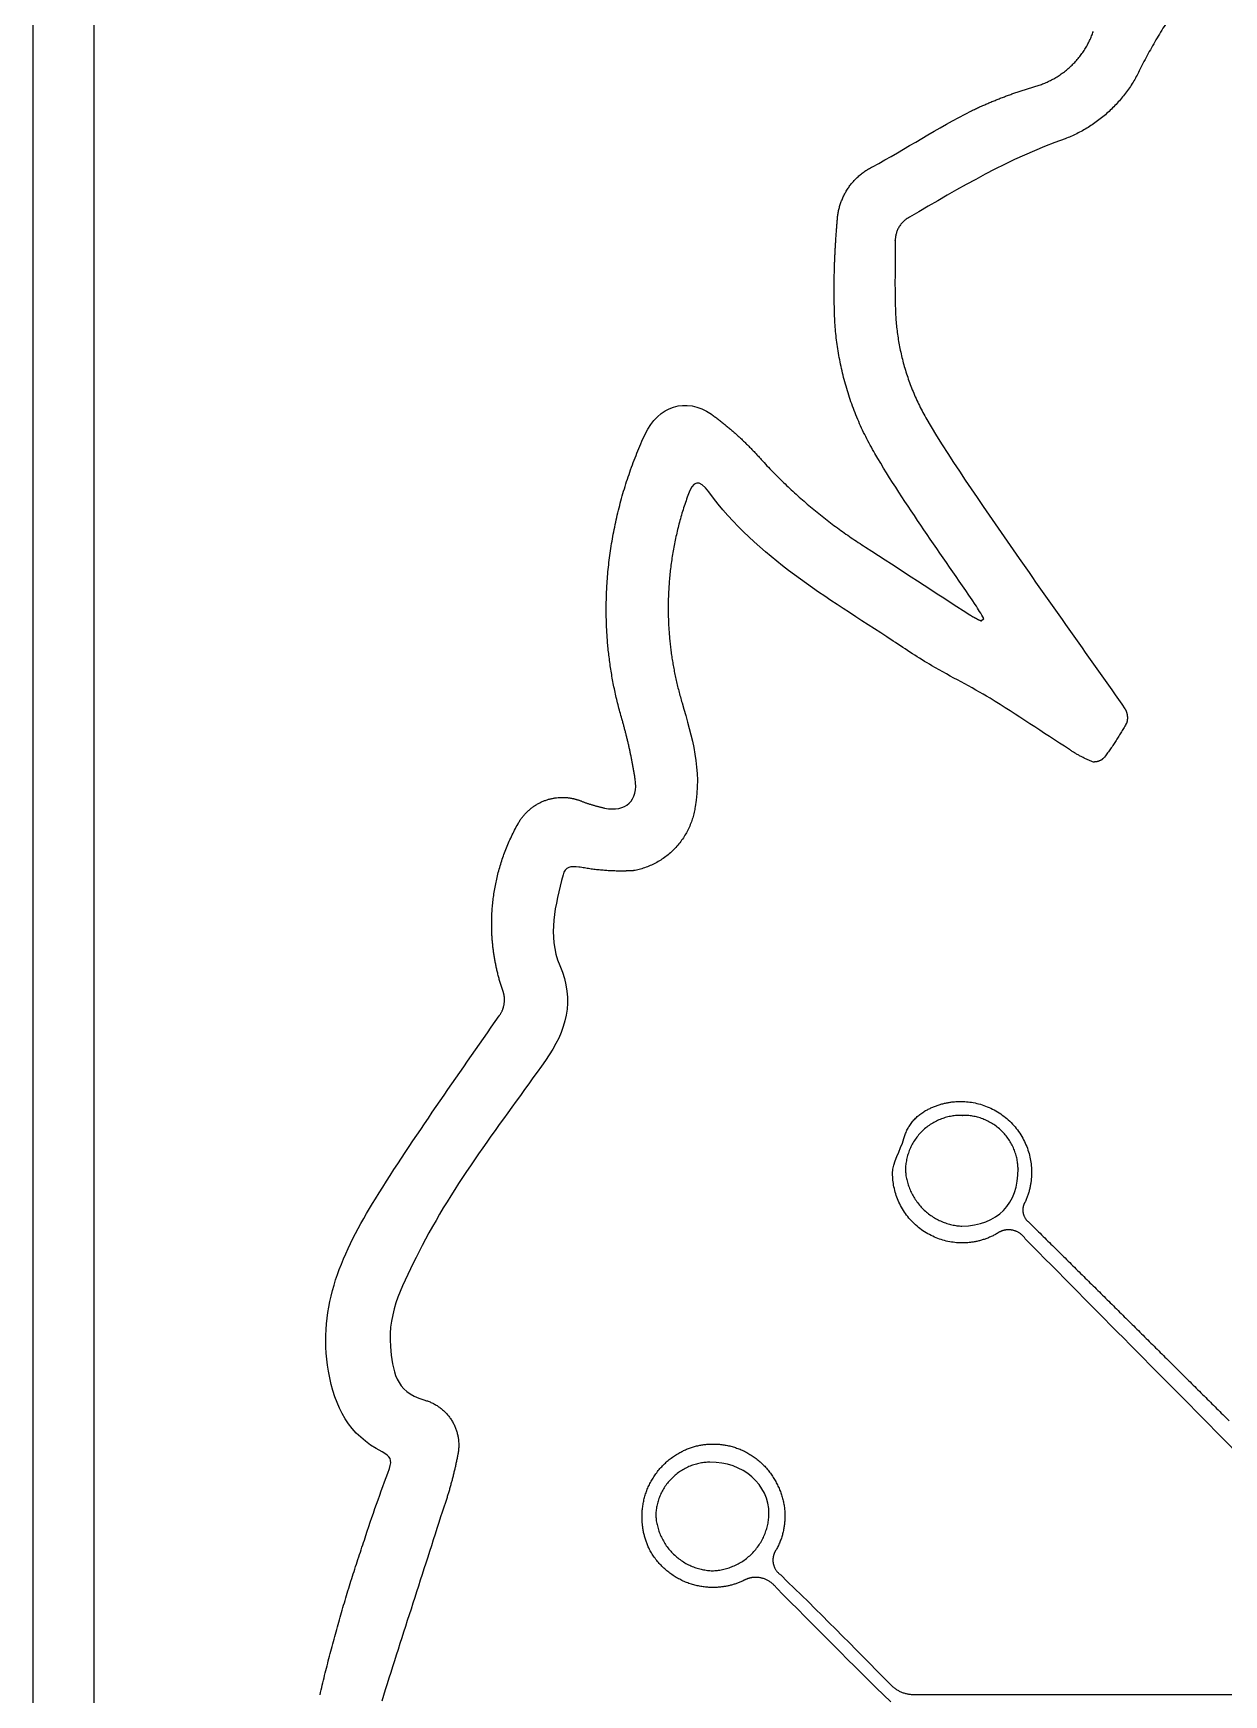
# Model space of a CAD drawing. Header units: millimetres. Extents: x -2315 to 326, y -226 to 400.
# Drawn here: x -2161.7 to -2152.87, y 13.17 to 25.48 of the extents above; entities that cross this region are included whole.
import ezdxf

# ---------------------------------------------------------------- set-up
doc = ezdxf.new("R2010")
doc.units = ezdxf.units.MM
doc.layers.add('Layer 03', color=5, linetype='Continuous', true_color=0x0000ff)

msp = doc.modelspace()

# ---------------------------------------------------------------- linework, layer by layer
at = {"layer": 'Layer 03'}
for p, q in [((-2161.249, 29.024), (-2161.249, 1.198)), ((-2161.249, 29.024), (-2161.249, 1.198)), ((-2154.673, 21.123), (-2154.653, 21.14)), ((-2154.673, 21.123), (-2154.653, 21.14)), ((-2154.399, 17.064), (-2154.399, 17.06)), ((-2154.399, 17.064), (-2154.399, 17.06))]:
    msp.add_line(p, q, dxfattribs=at)
for points, degree in [([(-2161.697, 0.72), (-2161.697, 14.958), (-2161.697, 29.196)], 2), ([(-2161.697, 0.72), (-2161.697, 14.958), (-2161.697, 29.196)], 2), ([(-2155.479, 24.487), (-2155.228, 24.621), (-2154.996, 24.775), (-2154.745, 24.902)], 3), ([(-2155.479, 24.487), (-2155.228, 24.621), (-2154.996, 24.775), (-2154.745, 24.902)], 3), ([(-2154.051, 24.694), (-2154.463, 24.552), (-2154.831, 24.331), (-2155.204, 24.113)], 3), ([(-2154.051, 24.694), (-2154.463, 24.552), (-2154.831, 24.331), (-2155.204, 24.113)], 3), ([(-2155.309, 23.935), (-2155.309, 23.779), (-2155.314, 23.623), (-2155.309, 23.466)], 3), ([(-2155.309, 23.935), (-2155.309, 23.779), (-2155.314, 23.623), (-2155.309, 23.466)], 3), ([(-2157.163, 22.505), (-2157.065, 22.714), (-2156.862, 22.785), (-2156.672, 22.654)], 3), ([(-2157.163, 22.505), (-2157.065, 22.714), (-2156.862, 22.785), (-2156.672, 22.654)], 3), ([(-2155.083, 22.628), (-2154.872, 22.269), (-2154.628, 21.928), (-2154.39, 21.585)], 3), ([(-2155.083, 22.628), (-2154.872, 22.269), (-2154.628, 21.928), (-2154.39, 21.585)], 3), ([(-2154.716, 21.243), (-2154.967, 21.616), (-2155.233, 21.977), (-2155.46, 22.362)], 3), ([(-2154.716, 21.243), (-2154.967, 21.616), (-2155.233, 21.977), (-2155.46, 22.362)], 3), ([(-2156.691, 22.078), (-2156.762, 22.176), (-2156.808, 22.162), (-2156.846, 22.052)], 3), ([(-2156.691, 22.078), (-2156.762, 22.176), (-2156.808, 22.162), (-2156.846, 22.052)], 3), ([(-2155.325, 20.973), (-2155.815, 21.298), (-2156.331, 21.589), (-2156.691, 22.078)], 3), ([(-2155.325, 20.973), (-2155.815, 21.298), (-2156.331, 21.589), (-2156.691, 22.078)], 3), ([(-2155.531, 21.67), (-2155.271, 21.502), (-2155.015, 21.335), (-2154.757, 21.167)], 3), ([(-2155.531, 21.67), (-2155.271, 21.502), (-2155.015, 21.335), (-2154.757, 21.167)], 3), ([(-2154.39, 21.585), (-2154.133, 21.211), (-2153.866, 20.844), (-2153.607, 20.471)], 3), ([(-2154.39, 21.585), (-2154.133, 21.211), (-2153.866, 20.844), (-2153.607, 20.471)], 3), ([(-2154.653, 21.14), (-2154.674, 21.175), (-2154.693, 21.21), (-2154.716, 21.243)], 3), ([(-2154.653, 21.14), (-2154.674, 21.175), (-2154.693, 21.21), (-2154.716, 21.243)], 3), ([(-2155.037, 20.79), (-2155.136, 20.847), (-2155.23, 20.911), (-2155.325, 20.973)], 3), ([(-2155.037, 20.79), (-2155.136, 20.847), (-2155.23, 20.911), (-2155.325, 20.973)], 3), ([(-2154.606, 20.549), (-2154.746, 20.633), (-2154.895, 20.707), (-2155.037, 20.79)], 3), ([(-2154.606, 20.549), (-2154.746, 20.633), (-2154.895, 20.707), (-2155.037, 20.79)], 3), ([(-2156.889, 20.515), (-2156.815, 20.263), (-2156.742, 20.012), (-2156.792, 19.745)], 3), ([(-2156.889, 20.515), (-2156.815, 20.263), (-2156.742, 20.012), (-2156.792, 19.745)], 3), ([(-2154.019, 20.17), (-2154.215, 20.295), (-2154.408, 20.427), (-2154.606, 20.549)], 3), ([(-2154.019, 20.17), (-2154.215, 20.295), (-2154.408, 20.427), (-2154.606, 20.549)], 3), ([(-2157.463, 19.736), (-2157.306, 19.703), (-2157.211, 19.792), (-2157.237, 19.952)], 3), ([(-2157.463, 19.736), (-2157.306, 19.703), (-2157.211, 19.792), (-2157.237, 19.952)], 3), ([(-2157.771, 19.241), (-2157.827, 19.019), (-2157.89, 18.791), (-2157.795, 18.57)], 3), ([(-2157.771, 19.241), (-2157.827, 19.019), (-2157.89, 18.791), (-2157.795, 18.57)], 3), ([(-2157.653, 19.299), (-2157.712, 19.307), (-2157.756, 19.299), (-2157.771, 19.241)], 3), ([(-2157.653, 19.299), (-2157.712, 19.307), (-2157.756, 19.299), (-2157.771, 19.241)], 3), ([(-2157.795, 18.57), (-2157.682, 18.306), (-2157.745, 18.087), (-2157.901, 17.866)], 3), ([(-2157.795, 18.57), (-2157.682, 18.306), (-2157.745, 18.087), (-2157.901, 17.866)], 3), ([(-2159.161, 16.841), (-2158.873, 17.304), (-2158.554, 17.747), (-2158.245, 18.196)], 3), ([(-2159.161, 16.841), (-2158.873, 17.304), (-2158.554, 17.747), (-2158.245, 18.196)], 3), ([(-2157.901, 17.866), (-2158.229, 17.403), (-2158.583, 16.957), (-2158.839, 16.446)], 3), ([(-2157.901, 17.866), (-2158.229, 17.403), (-2158.583, 16.957), (-2158.839, 16.446)], 3), ([(-2155.329, 17.028), (-2155.329, 17.112), (-2155.273, 17.196), (-2155.245, 17.287)], 3), ([(-2155.329, 17.028), (-2155.329, 17.112), (-2155.273, 17.196), (-2155.245, 17.287)], 3), ([(-2154.815, 16.638), (-2154.551, 16.645), (-2154.397, 16.801), (-2154.399, 17.064)], 3), ([(-2154.815, 16.638), (-2154.551, 16.645), (-2154.397, 16.801), (-2154.399, 17.064)], 3), ([(-2159.509, 15.563), (-2159.593, 16.05), (-2159.4, 16.455), (-2159.161, 16.841)], 3), ([(-2159.509, 15.563), (-2159.593, 16.05), (-2159.4, 16.455), (-2159.161, 16.841)], 3), ([(-2154.317, 16.665), (-2153.576, 15.933), (-2152.835, 15.196)], 2), ([(-2154.317, 16.665), (-2153.576, 15.933), (-2152.835, 15.196)], 2), ([(-2152.79, 14.972), (-2153.307, 15.497), (-2153.828, 16.019), (-2154.346, 16.545)], 3), ([(-2152.79, 14.972), (-2153.307, 15.497), (-2153.828, 16.019), (-2154.346, 16.545)], 3), ([(-2158.839, 16.446), (-2158.95, 16.226), (-2159.073, 16.009), (-2159.05, 15.746)], 3), ([(-2158.839, 16.446), (-2158.95, 16.226), (-2159.073, 16.009), (-2159.05, 15.746)], 3), ([(-2159.05, 15.746), (-2159.035, 15.571), (-2159.014, 15.411), (-2158.803, 15.351)], 3), ([(-2159.05, 15.746), (-2159.035, 15.571), (-2159.014, 15.411), (-2158.803, 15.351)], 3), ([(-2159.112, 14.966), (-2159.356, 15.089), (-2159.463, 15.296), (-2159.509, 15.563)], 3), ([(-2159.112, 14.966), (-2159.356, 15.089), (-2159.463, 15.296), (-2159.509, 15.563)], 3), ([(-2159.058, 14.842), (-2159.035, 14.905), (-2159.05, 14.935), (-2159.112, 14.966)], 3), ([(-2159.058, 14.842), (-2159.035, 14.905), (-2159.05, 14.935), (-2159.112, 14.966)], 3), ([(-2159.243, 14.312), (-2159.188, 14.491), (-2159.121, 14.666), (-2159.058, 14.842)], 3), ([(-2159.243, 14.312), (-2159.188, 14.491), (-2159.121, 14.666), (-2159.058, 14.842)], 3), ([(-2156.245, 14.504), (-2156.245, 14.727), (-2156.437, 14.892), (-2156.683, 14.889)], 3), ([(-2156.245, 14.504), (-2156.245, 14.727), (-2156.437, 14.892), (-2156.683, 14.889)], 3), ([(-2158.679, 14.484), (-2158.823, 14.028), (-2158.973, 13.574), (-2159.115, 13.118)], 3), ([(-2158.679, 14.484), (-2158.823, 14.028), (-2158.973, 13.574), (-2159.115, 13.118)], 3), ([(-2156.158, 14.054), (-2155.884, 13.788), (-2155.615, 13.517), (-2155.347, 13.244)], 3), ([(-2156.158, 14.054), (-2155.884, 13.788), (-2155.615, 13.517), (-2155.347, 13.244)], 3), ([(-2155.343, 13.113), (-2155.628, 13.392), (-2155.909, 13.676), (-2156.19, 13.958)], 3), ([(-2155.343, 13.113), (-2155.628, 13.392), (-2155.909, 13.676), (-2156.19, 13.958)], 3), ([(-2155.161, 13.169), (-2151.902, 13.169), (-2148.643, 13.169)], 2), ([(-2155.161, 13.169), (-2151.902, 13.169), (-2148.643, 13.169)], 2)]:
    msp.add_open_spline(points, degree=degree, dxfattribs=at)
for points, weights in [([(-2152.883, 26.086), (-2153.255, 25.693), (-2153.496, 25.208)], [0.853715827946, 0.855478964185, 0.876379628418]), ([(-2152.883, 26.086), (-2153.255, 25.693), (-2153.496, 25.208)], [0.853715827946, 0.855478964185, 0.876379628418]), ([(-2154.251, 25.089), (-2153.946, 25.187), (-2153.841, 25.49)], [0.903364580166, 0.806217830141, 0.898536361339]), ([(-2154.251, 25.089), (-2153.946, 25.187), (-2153.841, 25.49)], [0.903364580166, 0.806217830141, 0.898536361339]), ([(-2153.496, 25.208), (-2153.671, 24.841), (-2154.051, 24.694)], [0.878904507963, 0.822342284375, 0.891979040129]), ([(-2153.496, 25.208), (-2153.671, 24.841), (-2154.051, 24.694)], [0.878904507963, 0.822342284375, 0.891979040129]), ([(-2154.745, 24.902), (-2154.506, 25.016), (-2154.251, 25.089)], [0.879103584236, 0.891599877777, 0.910207958746]), ([(-2154.745, 24.902), (-2154.506, 25.016), (-2154.251, 25.089)], [0.879103584236, 0.891599877777, 0.910207958746]), ([(-2155.739, 24.083), (-2155.727, 24.361), (-2155.479, 24.487)], [0.982179320521, 0.801291975713, 0.874787487691]), ([(-2155.739, 24.083), (-2155.727, 24.361), (-2155.479, 24.487)], [0.982179320521, 0.801291975713, 0.874787487691]), ([(-2155.46, 22.362), (-2155.74, 22.841), (-2155.759, 23.395)], [0.867633202503, 0.8967829751, 0.986282221675]), ([(-2155.46, 22.362), (-2155.74, 22.841), (-2155.759, 23.395)], [0.867633202503, 0.8967829751, 0.986282221675]), ([(-2155.309, 23.466), (-2155.304, 23.018), (-2155.083, 22.628)], [0.995761620256, 0.900574302474, 0.869100775996]), ([(-2155.309, 23.466), (-2155.304, 23.018), (-2155.083, 22.628)], [0.995761620256, 0.900574302474, 0.869100775996]), ([(-2156.672, 22.654), (-2156.469, 22.507), (-2156.303, 22.319)], [0.858801711711, 0.851499914677, 0.854356840543]), ([(-2156.672, 22.654), (-2156.469, 22.507), (-2156.303, 22.319)], [0.858801711711, 0.851499914677, 0.854356840543]), ([(-2157.446, 21.382), (-2157.41, 21.97), (-2157.163, 22.505)], [0.975973707471, 0.911312745288, 0.880804937884]), ([(-2157.446, 21.382), (-2157.41, 21.97), (-2157.163, 22.505)], [0.975973707471, 0.911312745288, 0.880804937884]), ([(-2156.303, 22.319), (-2155.96, 21.943), (-2155.531, 21.67)], [0.853988540809, 0.851442698874, 0.863791279433]), ([(-2156.303, 22.319), (-2155.96, 21.943), (-2155.531, 21.67)], [0.853988540809, 0.851442698874, 0.863791279433]), ([(-2154.757, 21.167), (-2154.716, 21.142), (-2154.673, 21.123)], [0.866027943847, 0.872088673751, 0.881093993831]), ([(-2154.757, 21.167), (-2154.716, 21.142), (-2154.673, 21.123)], [0.866027943847, 0.872088673751, 0.881093993831]), ([(-2153.607, 20.471), (-2153.589, 20.441), (-2153.589, 20.405)], [0.864961148693, 0.894426700891, 1]), ([(-2153.607, 20.471), (-2153.589, 20.441), (-2153.589, 20.405)], [0.864961148693, 0.894426700891, 1]), ([(-2157.237, 19.952), (-2157.271, 20.171), (-2157.331, 20.383)], [0.944054455689, 0.926318589749, 0.912058494402]), ([(-2157.237, 19.952), (-2157.271, 20.171), (-2157.331, 20.383)], [0.944054455689, 0.926318589749, 0.912058494402]), ([(-2153.595, 20.366), (-2153.667, 20.234), (-2153.758, 20.114)], [0.871286870408, 0.86195916098, 0.85753777361]), ([(-2153.595, 20.366), (-2153.667, 20.234), (-2153.758, 20.114)], [0.871286870408, 0.86195916098, 0.85753777361]), ([(-2153.589, 20.405), (-2153.589, 20.385), (-2153.595, 20.366)], [1, 0.937674123662, 0.90187337397]), ([(-2153.589, 20.405), (-2153.589, 20.385), (-2153.595, 20.366)], [1, 0.937674123662, 0.90187337397]), ([(-2153.841, 20.077), (-2153.936, 20.113), (-2154.019, 20.17)], [0.892640517958, 0.871134256681, 0.86146102856]), ([(-2153.841, 20.077), (-2153.936, 20.113), (-2154.019, 20.17)], [0.892640517958, 0.871134256681, 0.86146102856]), ([(-2157.625, 19.783), (-2157.545, 19.754), (-2157.463, 19.736)], [0.895045150429, 0.909173285785, 0.928112116311]), ([(-2157.625, 19.783), (-2157.545, 19.754), (-2157.463, 19.736)], [0.895045150429, 0.909173285785, 0.928112116311]), ([(-2156.792, 19.745), (-2156.85, 19.345), (-2157.248, 19.272)], [0.947600150091, 0.765425629169, 0.936134676488]), ([(-2156.792, 19.745), (-2156.85, 19.345), (-2157.248, 19.272)], [0.947600150091, 0.765425629169, 0.936134676488]), ([(-2158.205, 18.315), (-2158.205, 18.355), (-2158.22, 18.392)], [1, 0.923120069323, 0.88659971928]), ([(-2158.205, 18.315), (-2158.205, 18.355), (-2158.22, 18.392)], [1, 0.923120069323, 0.88659971928]), ([(-2158.245, 18.196), (-2158.205, 18.249), (-2158.205, 18.315)], [0.85780448757, 0.878504517591, 1]), ([(-2158.245, 18.196), (-2158.205, 18.249), (-2158.205, 18.315)], [0.85780448757, 0.878504517591, 1]), ([(-2155.245, 17.287), (-2155.209, 17.425), (-2155.084, 17.494)], [0.915528678117, 0.821476277078, 0.870155834125]), ([(-2155.245, 17.287), (-2155.209, 17.425), (-2155.084, 17.494)], [0.915528678117, 0.821476277078, 0.870155834125]), ([(-2154.826, 17.459), (-2155.233, 17.455), (-2155.234, 17.048)], [0.995832644535, 0.710024127203, 0.998343645522]), ([(-2154.826, 17.459), (-2155.233, 17.455), (-2155.234, 17.048)], [0.995832644535, 0.710024127203, 0.998343645522]), ([(-2155.234, 17.048), (-2155.205, 16.659), (-2154.815, 16.638)], [0.970638588018, 0.732453223058, 0.978806205634]), ([(-2155.234, 17.048), (-2155.205, 16.659), (-2154.815, 16.638)], [0.970638588018, 0.732453223058, 0.978806205634]), ([(-2154.299, 17.036), (-2154.299, 16.924), (-2154.344, 16.822)], [1, 0.919499522857, 0.883249485151]), ([(-2154.299, 17.036), (-2154.299, 16.924), (-2154.344, 16.822)], [1, 0.919499522857, 0.883249485151]), ([(-2158.803, 15.351), (-2158.544, 15.284), (-2158.544, 15.016)], [0.916570769298, 0.757487364106, 1]), ([(-2158.803, 15.351), (-2158.544, 15.284), (-2158.544, 15.016)], [0.916570769298, 0.757487364106, 1]), ([(-2158.551, 14.945), (-2158.597, 14.709), (-2158.679, 14.484)], [0.933133565725, 0.911674035067, 0.896001265437]), ([(-2158.551, 14.945), (-2158.597, 14.709), (-2158.679, 14.484)], [0.933133565725, 0.911674035067, 0.896001265437]), ([(-2158.544, 15.016), (-2158.544, 14.98), (-2158.551, 14.945)], [1, 0.958535647095, 0.928811358154]), ([(-2158.544, 15.016), (-2158.544, 14.98), (-2158.551, 14.945)], [1, 0.958535647095, 0.928811358154]), ([(-2156.683, 14.889), (-2157.076, 14.885), (-2157.084, 14.492)], [0.996659372033, 0.712588405109, 0.992409411373]), ([(-2156.683, 14.889), (-2157.076, 14.885), (-2157.084, 14.492)], [0.996659372033, 0.712588405109, 0.992409411373]), ([(-2156.2, 14.753), (-2156.127, 14.631), (-2156.127, 14.489)], [0.866768743905, 0.897545931832, 1]), ([(-2156.2, 14.753), (-2156.127, 14.631), (-2156.127, 14.489)], [0.866768743905, 0.897545931832, 1]), ([(-2157.084, 14.492), (-2157.057, 14.1), (-2156.665, 14.085)], [0.973449841087, 0.728448954056, 0.984092034372]), ([(-2157.084, 14.492), (-2157.057, 14.1), (-2156.665, 14.085)], [0.973449841087, 0.728448954056, 0.984092034372]), ([(-2156.665, 14.085), (-2156.258, 14.097), (-2156.245, 14.504)], [0.987695900896, 0.71941088029, 0.987695900896]), ([(-2156.665, 14.085), (-2156.258, 14.097), (-2156.245, 14.504)], [0.987695900896, 0.71941088029, 0.987695900896]), ([(-2156.127, 14.489), (-2156.127, 14.358), (-2156.19, 14.243)], [1, 0.904649443483, 0.871381093341]), ([(-2156.127, 14.489), (-2156.127, 14.358), (-2156.19, 14.243)], [1, 0.904649443483, 0.871381093341]), ([(-2159.572, 13.166), (-2159.437, 13.748), (-2159.243, 14.312)], [0.923262361008, 0.909921100858, 0.899133159476]), ([(-2159.572, 13.166), (-2159.437, 13.748), (-2159.243, 14.312)], [0.923262361008, 0.909921100858, 0.899133159476])]:
    msp.add_rational_spline(points, weights, degree=2, dxfattribs=at)
for points, weights, knots in [([(-2155.759, 23.395), (-2155.762, 23.484), (-2155.762, 23.573), (-2155.762, 23.828), (-2155.739, 24.083)], [0.987496695395, 0.993608889739, 1, 0.981788609793, 0.965841899763], [-3.1758684, -3.1758684, -3.1758684, -3.1415927, -3.1415927, -3.0439243, -3.0439243, -3.0439243]), ([(-2155.759, 23.395), (-2155.762, 23.484), (-2155.762, 23.573), (-2155.762, 23.828), (-2155.739, 24.083)], [0.987496695395, 0.993608889739, 1, 0.981788609793, 0.965841899763], [-3.1758684, -3.1758684, -3.1758684, -3.1415927, -3.1415927, -3.0439243, -3.0439243, -3.0439243]), ([(-2155.204, 24.113), (-2155.309, 24.06), (-2155.309, 23.942), (-2155.309, 23.938), (-2155.309, 23.935)], [0.874673567825, 0.79793883903, 1, 0.992588450772, 0.985551994298], [2.057932, 2.057932, 2.057932, 3.141593, 3.141593, 3.181341, 3.181341, 3.181341]), ([(-2155.204, 24.113), (-2155.309, 24.06), (-2155.309, 23.942), (-2155.309, 23.938), (-2155.309, 23.935)], [0.874673567825, 0.79793883903, 1, 0.992588450772, 0.985551994298], [2.057932, 2.057932, 2.057932, 3.141593, 3.141593, 3.181341, 3.181341, 3.181341]), ([(-2156.846, 22.052), (-2156.992, 21.648), (-2156.992, 21.217), (-2156.992, 20.859), (-2156.889, 20.515)], [0.89604604585, 0.932438783962, 1, 0.943029244169, 0.908221289055], [2.7792595, 2.7792595, 2.7792595, 3.1415927, 3.1415927, 3.4471288, 3.4471288, 3.4471288]), ([(-2156.846, 22.052), (-2156.992, 21.648), (-2156.992, 21.217), (-2156.992, 20.859), (-2156.889, 20.515)], [0.89604604585, 0.932438783962, 1, 0.943029244169, 0.908221289055], [2.7792595, 2.7792595, 2.7792595, 3.1415927, 3.1415927, 3.4471288, 3.4471288, 3.4471288]), ([(-2157.331, 20.383), (-2157.451, 20.785), (-2157.451, 21.204), (-2157.451, 21.293), (-2157.446, 21.382)], [0.907824068971, 0.942703583182, 1, 0.987212040168, 0.975540746112], [-3.4488753, -3.4488753, -3.4488753, -3.1415927, -3.1415927, -3.0730104, -3.0730104, -3.0730104]), ([(-2157.331, 20.383), (-2157.451, 20.785), (-2157.451, 21.204), (-2157.451, 21.293), (-2157.446, 21.382)], [0.907824068971, 0.942703583182, 1, 0.987212040168, 0.975540746112], [-3.4488753, -3.4488753, -3.4488753, -3.1415927, -3.1415927, -3.0730104, -3.0730104, -3.0730104]), ([(-2153.758, 20.114), (-2153.788, 20.077), (-2153.836, 20.077), (-2153.839, 20.077), (-2153.841, 20.077)], [0.855416036623, 0.837037392423, 1, 0.98980042316, 0.980311216933], [-5.586363, -5.586363, -5.586363, -4.712389, -4.712389, -4.6576883, -4.6576883, -4.6576883]), ([(-2153.758, 20.114), (-2153.788, 20.077), (-2153.836, 20.077), (-2153.839, 20.077), (-2153.841, 20.077)], [0.855416036623, 0.837037392423, 1, 0.98980042316, 0.980311216933], [-5.586363, -5.586363, -5.586363, -4.712389, -4.712389, -4.6576883, -4.6576883, -4.6576883]), ([(-2158.098, 19.631), (-2157.989, 19.815), (-2157.775, 19.815), (-2157.697, 19.815), (-2157.625, 19.783)], [0.867187832216, 0.808868742818, 1, 0.920238927485, 0.883919138551], [-2.59584, -2.59584, -2.59584, -1.570796, -1.570796, -1.143035, -1.143035, -1.143035]), ([(-2158.098, 19.631), (-2157.989, 19.815), (-2157.775, 19.815), (-2157.697, 19.815), (-2157.625, 19.783)], [0.867187832216, 0.808868742818, 1, 0.920238927485, 0.883919138551], [-2.59584, -2.59584, -2.59584, -1.570796, -1.570796, -1.143035, -1.143035, -1.143035]), ([(-2158.22, 18.392), (-2158.3, 18.627), (-2158.3, 18.876), (-2158.3, 19.28), (-2158.098, 19.631)], [0.900054297417, 0.93607550968, 1, 0.900078052972, 0.868333822986], [-3.4844219, -3.4844219, -3.4844219, -3.1415927, -3.1415927, -2.6057078, -2.6057078, -2.6057078]), ([(-2158.22, 18.392), (-2158.3, 18.627), (-2158.3, 18.876), (-2158.3, 19.28), (-2158.098, 19.631)], [0.900054297417, 0.93607550968, 1, 0.900078052972, 0.868333822986], [-3.4844219, -3.4844219, -3.4844219, -3.1415927, -3.1415927, -2.6057078, -2.6057078, -2.6057078]), ([(-2157.248, 19.272), (-2157.295, 19.269), (-2157.341, 19.269), (-2157.499, 19.269), (-2157.653, 19.299)], [0.977242919601, 0.988141325202, 1, 0.961186120701, 0.932659384493], [-4.7759875, -4.7759875, -4.7759875, -4.712389, -4.712389, -4.5042288, -4.5042288, -4.5042288]), ([(-2157.248, 19.272), (-2157.295, 19.269), (-2157.341, 19.269), (-2157.499, 19.269), (-2157.653, 19.299)], [0.977242919601, 0.988141325202, 1, 0.961186120701, 0.932659384493], [-4.7759875, -4.7759875, -4.7759875, -4.712389, -4.712389, -4.5042288, -4.5042288, -4.5042288]), ([(-2155.084, 17.494), (-2154.964, 17.562), (-2154.826, 17.562), (-2154.299, 17.562), (-2154.299, 17.036)], [0.86947791136, 0.90184512977, 1, 0.707106781187, 1], [-2.097204, -2.097204, -2.097204, -1.570796, -1.570796, 0, 0, 0]), ([(-2155.084, 17.494), (-2154.964, 17.562), (-2154.826, 17.562), (-2154.299, 17.562), (-2154.299, 17.036)], [0.86947791136, 0.90184512977, 1, 0.707106781187, 1], [-2.097204, -2.097204, -2.097204, -1.570796, -1.570796, 0, 0, 0]), ([(-2154.399, 17.06), (-2154.405, 17.459), (-2154.804, 17.459), (-2154.815, 17.459), (-2154.826, 17.459)], [0.993839398857, 0.710220176517, 1, 0.988965903071, 0.978763175987], [0.016697, 0.016697, 0.016697, 1.570796, 1.570796, 1.629973, 1.629973, 1.629973]), ([(-2154.399, 17.06), (-2154.405, 17.459), (-2154.804, 17.459), (-2154.815, 17.459), (-2154.826, 17.459)], [0.993839398857, 0.710220176517, 1, 0.988965903071, 0.978763175987], [0.016697, 0.016697, 0.016697, 1.570796, 1.570796, 1.629973, 1.629973, 1.629973]), ([(-2154.559, 16.581), (-2154.677, 16.514), (-2154.813, 16.514), (-2155.326, 16.514), (-2155.329, 17.028)], [0.869434113213, 0.901778674238, 1, 0.708222529035, 0.997777004966], [-5.239153, -5.239153, -5.239153, -4.712389, -4.712389, -3.147576, -3.147576, -3.147576]), ([(-2154.559, 16.581), (-2154.677, 16.514), (-2154.813, 16.514), (-2155.326, 16.514), (-2155.329, 17.028)], [0.869434113213, 0.901778674238, 1, 0.708222529035, 0.997777004966], [-5.239153, -5.239153, -5.239153, -4.712389, -4.712389, -3.147576, -3.147576, -3.147576]), ([(-2154.344, 16.822), (-2154.364, 16.793), (-2154.364, 16.758), (-2154.364, 16.7), (-2154.317, 16.665)], [0.861400771073, 0.887453571478, 1, 0.827696277484, 0.858118810722], [2.538002, 2.538002, 2.538002, 3.141593, 3.141593, 4.065663, 4.065663, 4.065663]), ([(-2154.344, 16.822), (-2154.364, 16.793), (-2154.364, 16.758), (-2154.364, 16.7), (-2154.317, 16.665)], [0.861400771073, 0.887453571478, 1, 0.827696277484, 0.858118810722], [2.538002, 2.538002, 2.538002, 3.141593, 3.141593, 4.065663, 4.065663, 4.065663]), ([(-2154.346, 16.545), (-2154.39, 16.611), (-2154.469, 16.611), (-2154.519, 16.611), (-2154.559, 16.581)], [0.862438236557, 0.817481856574, 1, 0.876931593414, 0.857285401661], [0.591945, 0.591945, 0.591945, 1.570796, 1.570796, 2.230816, 2.230816, 2.230816]), ([(-2154.346, 16.545), (-2154.39, 16.611), (-2154.469, 16.611), (-2154.519, 16.611), (-2154.559, 16.581)], [0.862438236557, 0.817481856574, 1, 0.876931593414, 0.857285401661], [0.591945, 0.591945, 0.591945, 1.570796, 1.570796, 2.230816, 2.230816, 2.230816]), ([(-2156.913, 14.957), (-2156.795, 15.024), (-2156.658, 15.024), (-2156.349, 15.024), (-2156.2, 14.753)], [0.870020705114, 0.902661255316, 1, 0.803291574627, 0.870803705602], [-2.092827, -2.092827, -2.092827, -1.570796, -1.570796, -0.515842, -0.515842, -0.515842]), ([(-2156.913, 14.957), (-2156.795, 15.024), (-2156.658, 15.024), (-2156.349, 15.024), (-2156.2, 14.753)], [0.870020705114, 0.902661255316, 1, 0.803291574627, 0.870803705602], [-2.092827, -2.092827, -2.092827, -1.570796, -1.570796, -0.515842, -0.515842, -0.515842]), ([(-2157.13, 14.242), (-2157.186, 14.357), (-2157.186, 14.485), (-2157.186, 14.8), (-2156.913, 14.957)], [0.876531641459, 0.911562759917, 1, 0.806939609619, 0.868390501439], [-3.615885, -3.615885, -3.615885, -3.141593, -3.141593, -2.106203, -2.106203, -2.106203]), ([(-2157.13, 14.242), (-2157.186, 14.357), (-2157.186, 14.485), (-2157.186, 14.8), (-2156.913, 14.957)], [0.876531641459, 0.911562759917, 1, 0.806939609619, 0.868390501439], [-3.615885, -3.615885, -3.615885, -3.141593, -3.141593, -2.106203, -2.106203, -2.106203]), ([(-2156.442, 14.008), (-2156.546, 13.961), (-2156.66, 13.961), (-2156.979, 13.961), (-2157.13, 14.242)], [0.882169265519, 0.918288990212, 1, 0.800992683139, 0.872417794346], [-5.150608, -5.150608, -5.150608, -4.712389, -4.712389, -3.645106, -3.645106, -3.645106]), ([(-2156.442, 14.008), (-2156.546, 13.961), (-2156.66, 13.961), (-2156.979, 13.961), (-2157.13, 14.242)], [0.882169265519, 0.918288990212, 1, 0.800992683139, 0.872417794346], [-5.150608, -5.150608, -5.150608, -4.712389, -4.712389, -3.645106, -3.645106, -3.645106]), ([(-2156.19, 14.243), (-2156.216, 14.208), (-2156.216, 14.164), (-2156.216, 14.094), (-2156.158, 14.054)], [0.85861375299, 0.880776045044, 1, 0.821740873852, 0.860464006179], [2.502191, 2.502191, 2.502191, 3.141593, 3.141593, 4.097602, 4.097602, 4.097602]), ([(-2156.19, 14.243), (-2156.216, 14.208), (-2156.216, 14.164), (-2156.216, 14.094), (-2156.158, 14.054)], [0.85861375299, 0.880776045044, 1, 0.821740873852, 0.860464006179], [2.502191, 2.502191, 2.502191, 3.141593, 3.141593, 4.097602, 4.097602, 4.097602]), ([(-2156.19, 13.958), (-2156.247, 14.036), (-2156.343, 14.036), (-2156.396, 14.036), (-2156.442, 14.008)], [0.85875313837, 0.825958365106, 1, 0.894856531383, 0.865202342017], [0.637405, 0.637405, 0.637405, 1.570796, 1.570796, 2.134684, 2.134684, 2.134684]), ([(-2156.19, 13.958), (-2156.247, 14.036), (-2156.343, 14.036), (-2156.396, 14.036), (-2156.442, 14.008)], [0.85875313837, 0.825958365106, 1, 0.894856531383, 0.865202342017], [0.637405, 0.637405, 0.637405, 1.570796, 1.570796, 2.134684, 2.134684, 2.134684]), ([(-2155.347, 13.244), (-2155.276, 13.168), (-2155.172, 13.168), (-2155.167, 13.168), (-2155.161, 13.169)], [0.853792822353, 0.847631906876, 1, 0.990037644481, 0.9807530003], [3.8952337, 3.8952337, 3.8952337, 4.712389, 4.712389, 4.7658174, 4.7658174, 4.7658174]), ([(-2155.347, 13.244), (-2155.276, 13.168), (-2155.172, 13.168), (-2155.167, 13.168), (-2155.161, 13.169)], [0.853792822353, 0.847631906876, 1, 0.990037644481, 0.9807530003], [3.8952337, 3.8952337, 3.8952337, 4.712389, 4.712389, 4.7658174, 4.7658174, 4.7658174])]:
    msp.add_rational_spline(points, weights, degree=2, knots=knots, dxfattribs=at)

doc.saveas('drawing.dxf')
